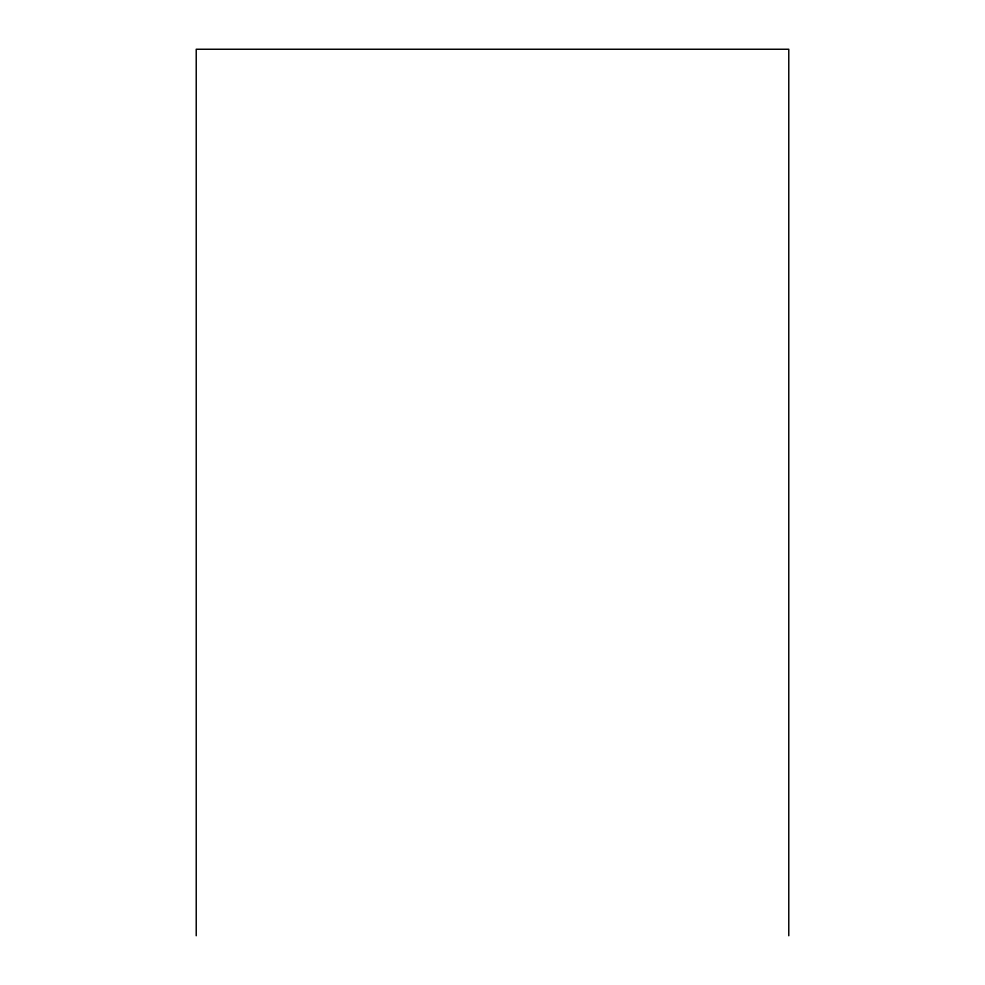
<?xml version="1.0" encoding="UTF-8"?>
<svg xmlns="http://www.w3.org/2000/svg" width="985" height="985" viewBox="0 0 985 985"><rect width="100%" height="100%" fill="white"/><g stroke="black" fill="none" stroke-linecap="round" stroke-linejoin="round"><path stroke-width="1.48" d="M788.776 935.75L788.776 49.25L196.224 49.25L196.224 935.75"/></g></svg>
